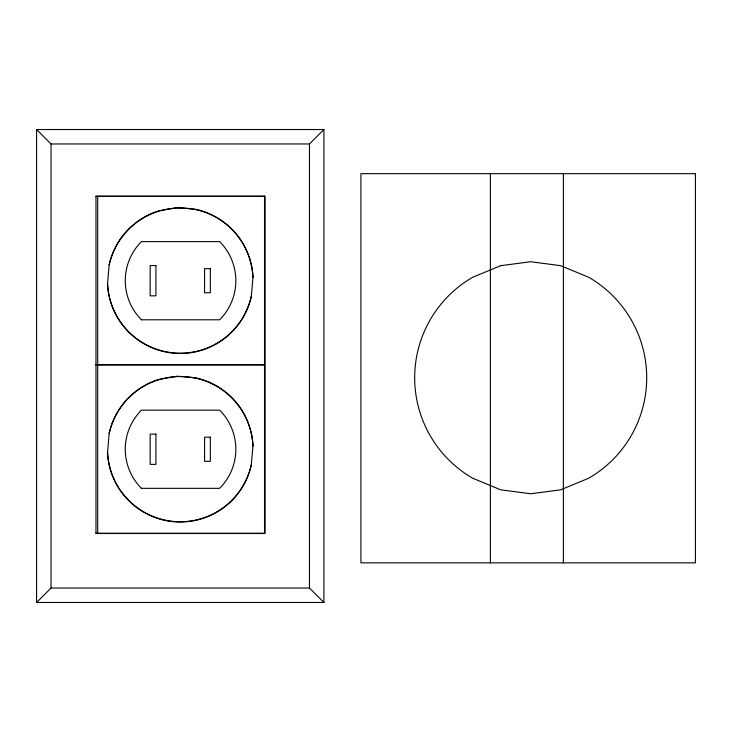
<?xml version="1.0" encoding="UTF-8"?>
<svg xmlns="http://www.w3.org/2000/svg" width="732" height="732" viewBox="0 0 732 732"><rect width="100%" height="100%" fill="white"/><g stroke="black" fill="none" stroke-linecap="round" stroke-linejoin="round"><path stroke-width="1.1" d="M323.91 602.473L309.462 588.034L309.462 143.966L323.91 129.527L36.6 129.527L36.6 602.473L323.91 602.473L323.91 129.527M36.6 602.473L51.048 588.034L51.048 143.966L36.6 129.527M51.048 143.966L309.462 143.966M95.974 196.414L265.066 196.414L265.066 533.225L95.974 533.225M141.249 319.783L219.637 319.783A55.275 55.275 0 0 0 219.637 241.606L141.459 241.606A55.275 55.275 0 0 0 141.459 319.783M95.974 364.673L264.527 364.673M95.974 364.966L264.527 364.966M141.249 488.336L219.637 488.336A55.275 55.275 0 0 0 219.637 410.158L141.459 410.158A55.275 55.275 0 0 0 141.459 488.336M51.048 588.034L309.462 588.034M563.375 173.658L563.375 562.862M490.403 173.658L490.403 562.862M97.695 196.414L97.695 533.527M251.296 296.231A72.788 72.788 0 0 1 107.531 283.494M109.214 264.865A72.788 72.788 0 0 1 252.97 277.602M251.296 464.783A72.788 72.788 0 0 1 107.531 452.047M109.214 433.417A72.788 72.788 0 0 1 252.97 446.154M109.214 264.563L107.531 283.787A72.788 72.788 0 0 0 251.296 296.524L252.97 277.3A72.788 72.788 0 0 0 196.085 209.361L177.162 207.678L158.441 210.962A72.788 72.788 0 0 0 109.214 264.563M109.214 433.115L107.531 452.339A72.788 72.788 0 0 0 251.296 465.076L252.97 445.861A72.788 72.788 0 0 0 196.085 377.913L177.162 376.23L158.441 379.515A72.788 72.788 0 0 0 109.214 433.115M500.67 265.689L472.689 277.272A116.013 116.013 0 0 0 472.689 478.216L500.67 489.809L530.7 493.761L560.721 489.809L588.702 478.216A116.013 116.013 0 0 0 588.702 277.272L560.721 265.689L530.7 261.736L500.67 265.689M695.4 173.658L360.931 173.658L360.931 562.862L695.4 562.862L695.4 173.658M264.527 196.121L95.974 196.121L95.974 533.527L264.527 533.527L264.527 196.121M155.925 265.56L150.179 265.56L150.179 295.829L155.925 295.829L155.925 265.56M210.322 268.626L204.576 268.626L204.576 292.763L210.322 292.763L210.322 268.626M155.925 434.113L150.179 434.113L150.179 464.381L155.925 464.381L155.925 434.113M210.322 437.178L204.576 437.178L204.576 461.316L210.322 461.316L210.322 437.178"/></g></svg>
